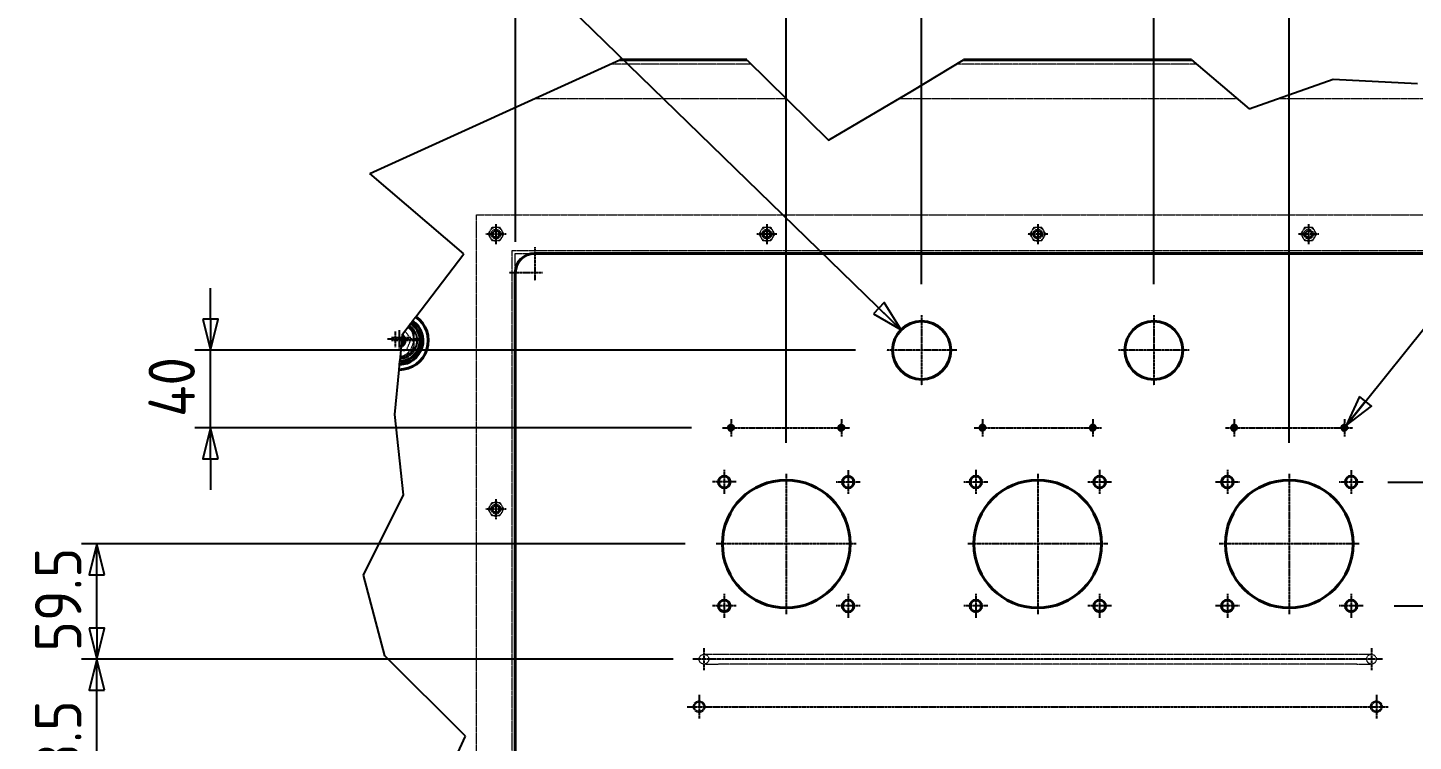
# Model space of a CAD drawing. Header units: millimetres. Extents: x 0 to 6720, y 0 to 4752.
# Drawn here: x 2767 to 3484, y 3786 to 4155 of the extents above; entities that cross this region are included whole.
import ezdxf

# ---------------------------------------------------------------- set-up
doc = ezdxf.new("R2010")
doc.units = ezdxf.units.MM
doc.linetypes.add('DPAB0445$0$CHAIN', pattern=[0.7087, 0.4724, -0.0591, 0.1181, -0.0591])
doc.linetypes.add('DPAB0445$0$DASHED', pattern=[0.2067, 0.1654, -0.0413])
for name, color, linetype, lineweight in [('DPAB0445$0$가려진 것(ISO)', 2, 'DPAB0445$0$DASHED', 18), ('DPAB0445$0$가시적인 것(ISO)', 3, 'Continuous', 40), ('DPAB0445$0$가시적인 좁은 것(ISO)', 3, 'Continuous', 35), ('DPAB0445$0$기호(ISO)', 5, 'Continuous', 25), ('DPAB0445$0$끊기 선(JIS)', 7, 'Continuous', 25), ('DPAB0445$0$중심 표식(ISO)', 1, 'Continuous', 25), ('DPAB0445$0$중심선(ISO)', 1, 'Continuous', 25), ('DPAB0445$0$치수(ISO)', 2, 'Continuous', 25)]:
    doc.layers.add(name, color=color, linetype=linetype, lineweight=lineweight)
doc.styles.add('DPAB0445$0$치수 텍스트_PSTEK_POSCO', font='isocp.shx')
doc.dimstyles.new('DPAB0445$0$치수_PSTEK_POSCO', dxfattribs={"dimscale": 16, "dimtxt": 1.5, "dimasz": 1, "dimexe": 0.5, "dimexo": 1, "dimgap": 0.5, "dimtad": 1, "dimrnd": 1e-08, "dimdsep": 46, "dimtxsty": 'DPAB0445$0$치수 텍스트_PSTEK_POSCO', "dimblk": 'DPAB0445$0$Filled-2', "dimcen": 0.09, "dimdle": 10, "dimclrd": 7, "dimclre": 7, "dimclrt": 2, "dimadec": 1, "dimazin": 2, "dimtfac": 1, "dimtmove": 0, "dimatfit": 3, "dimldrblk": 'DPAB0445$0$Filled-2', "dimfxl": 0, "dimtolj": 1, "dimlwd": -1, "dimlwe": -1, "dimarcsym": 0})
doc.dimstyles.new('DPAB0445$0$치수_PSTEK_POSCO$7', dxfattribs={"dimscale": 16, "dimtxt": 1.5, "dimasz": 1, "dimexe": 0.5, "dimexo": 1, "dimgap": 0.5, "dimtad": 1, "dimrnd": 1e-08, "dimdsep": 46, "dimtxsty": 'DPAB0445$0$치수 텍스트_PSTEK_POSCO', "dimblk": 'DPAB0445$0$Filled-2', "dimcen": 0.09, "dimdle": 10, "dimclrd": 7, "dimclre": 7, "dimclrt": 2, "dimadec": 1, "dimazin": 2, "dimtfac": 1, "dimtmove": 0, "dimatfit": 3, "dimldrblk": 'DPAB0445$0$Filled-2', "dimfxl": 0, "dimtolj": 1, "dimlwd": -1, "dimlwe": -1, "dimarcsym": 0})

# ---------------------------------------------------------------- blocks, each defined once
blk = doc.blocks.new('DPAB0445$0$Filled-2')
at = {"color": 0}
for p, q in [((0, 0), (-1, 0.25)), ((-1, 0.25), (-1, -0.25)), ((-1, 0), (0, 0)), ((-1, -0.25), (0, 0))]:
    blk.add_line(p, q, dxfattribs=at)
at = {"color": 0, "flags": 128}
blk.add_lwpolyline([(-1, -0.25), (0, 0), (-1, 0.25), (-1, -0.25)], dxfattribs=at)
at = {"color": 0}
blk.add_solid([(-1, -0.25), (0, 0), (-1, 0.25), (-1, -0.25)], dxfattribs=at)
blk = doc.blocks.new('*D236')
at = {"layer": 'DPAB0445$0$치수(ISO)', "color": 7}
for p, q in [((3095.24, 3828.67), (2795.17, 3828.67)), ((2803.17, 3746.17), (2803.17, 3812.67)), ((3072.44, 3730.17), (2795.17, 3730.17))]:
    blk.add_line(p, q, dxfattribs=at)
at = {"layer": 'DPAB0445$0$치수(ISO)', "color": 7, "xscale": 16, "yscale": 16, "zscale": 16}
for p, rotation in [((2803.17, 3828.67), 90), ((2803.17, 3730.17), 270)]:
    blk.add_blockref('DPAB0445$0$Filled-2', p, dxfattribs=dict(at, rotation=rotation))
at = {"layer": 'DPAB0445$0$치수(ISO)', "color": 2, "insert": (2783.17, 3753.23), "char_height": 24, "attachment_point": 4, "rotation": 90, "style": 'DPAB0445$0$치수 텍스트_PSTEK_POSCO'}
blk.add_mtext('\\A1;98.5', dxfattribs=at)
blk = doc.blocks.new('*D237')
at = {"layer": 'DPAB0445$0$치수(ISO)', "color": 7}
for p, q in [((2861.85, 4004.17), (2861.85, 4020.17)), ((3195.24, 3988.17), (2853.85, 3988.17)), ((2861.85, 3948.17), (2861.85, 3988.17)), ((3110.51, 3948.17), (2853.85, 3948.17)), ((2861.85, 3932.17), (2861.85, 3916.17))]:
    blk.add_line(p, q, dxfattribs=at)
at = {"layer": 'DPAB0445$0$치수(ISO)', "color": 7, "xscale": 16, "yscale": 16, "zscale": 16}
for p, rotation in [((2861.85, 3988.17), 270), ((2861.85, 3948.17), 90)]:
    blk.add_blockref('DPAB0445$0$Filled-2', p, dxfattribs=dict(at, rotation=rotation))
at = {"layer": 'DPAB0445$0$치수(ISO)', "color": 2, "insert": (2841.85, 3953.76), "char_height": 24, "attachment_point": 4, "rotation": 90, "style": 'DPAB0445$0$치수 텍스트_PSTEK_POSCO'}
blk.add_mtext('\\A1;40', dxfattribs=at)
blk = doc.blocks.new('*D238')
at = {"layer": 'DPAB0445$0$치수(ISO)', "color": 7}
for p, q in [((3019.44, 4044.17), (3019.44, 4241.27)), ((3229.44, 4022.37), (3229.44, 4241.27)), ((3035.44, 4233.27), (3213.44, 4233.27))]:
    blk.add_line(p, q, dxfattribs=at)
at = {"layer": 'DPAB0445$0$치수(ISO)', "color": 7, "xscale": 16, "yscale": 16, "zscale": 16, "rotation": 180}
blk.add_blockref('DPAB0445$0$Filled-2', (3019.44, 4233.27), dxfattribs=at)
at = {"layer": 'DPAB0445$0$치수(ISO)', "color": 7, "xscale": 16, "yscale": 16, "zscale": 16}
blk.add_blockref('DPAB0445$0$Filled-2', (3229.44, 4233.27), dxfattribs=at)
at = {"layer": 'DPAB0445$0$치수(ISO)', "color": 2, "insert": (3104.76, 4253.27), "char_height": 24, "attachment_point": 4, "style": 'DPAB0445$0$치수 텍스트_PSTEK_POSCO'}
blk.add_mtext('\\A1;210', dxfattribs=at)
blk = doc.blocks.new('*D239')
at = {"layer": 'DPAB0445$0$치수(ISO)', "color": 7}
for p, q in [((3229.44, 4022.37), (3229.44, 4241.27)), ((3349.44, 4022.37), (3349.44, 4241.27)), ((3245.44, 4233.27), (3333.44, 4233.27))]:
    blk.add_line(p, q, dxfattribs=at)
at = {"layer": 'DPAB0445$0$치수(ISO)', "color": 7, "xscale": 16, "yscale": 16, "zscale": 16, "rotation": 180}
blk.add_blockref('DPAB0445$0$Filled-2', (3229.44, 4233.27), dxfattribs=at)
at = {"layer": 'DPAB0445$0$치수(ISO)', "color": 7, "xscale": 16, "yscale": 16, "zscale": 16}
blk.add_blockref('DPAB0445$0$Filled-2', (3349.44, 4233.27), dxfattribs=at)
at = {"layer": 'DPAB0445$0$치수(ISO)', "color": 2, "insert": (3270.23, 4253.27), "char_height": 24, "attachment_point": 4, "style": 'DPAB0445$0$치수 텍스트_PSTEK_POSCO'}
blk.add_mtext('\\A1;120', dxfattribs=at)
blk = doc.blocks.new('*D257')
at = {"layer": 'DPAB0445$0$치수(ISO)', "color": 7}
for p, q in [((3349.44, 4022.37), (3349.44, 4181.91)), ((3419.44, 3940.37), (3419.44, 4181.91)), ((3365.44, 4173.91), (3403.44, 4173.91))]:
    blk.add_line(p, q, dxfattribs=at)
at = {"layer": 'DPAB0445$0$치수(ISO)', "color": 7, "xscale": 16, "yscale": 16, "zscale": 16, "rotation": 180}
blk.add_blockref('DPAB0445$0$Filled-2', (3349.44, 4173.91), dxfattribs=at)
at = {"layer": 'DPAB0445$0$치수(ISO)', "color": 7, "xscale": 16, "yscale": 16, "zscale": 16}
blk.add_blockref('DPAB0445$0$Filled-2', (3419.44, 4173.91), dxfattribs=at)
at = {"layer": 'DPAB0445$0$치수(ISO)', "color": 2, "insert": (3371.23, 4193.91), "char_height": 24, "attachment_point": 4, "style": 'DPAB0445$0$치수 텍스트_PSTEK_POSCO'}
blk.add_mtext('\\A1;70', dxfattribs=at)
blk = doc.blocks.new('*D258')
at = {"layer": 'DPAB0445$0$치수(ISO)', "color": 7}
for p, q in [((3159.44, 3940.37), (3159.44, 4181.91)), ((3229.44, 4022.37), (3229.44, 4181.91)), ((3213.44, 4173.91), (3175.44, 4173.91))]:
    blk.add_line(p, q, dxfattribs=at)
at = {"layer": 'DPAB0445$0$치수(ISO)', "color": 7, "xscale": 16, "yscale": 16, "zscale": 16, "rotation": 180}
blk.add_blockref('DPAB0445$0$Filled-2', (3159.44, 4173.91), dxfattribs=at)
at = {"layer": 'DPAB0445$0$치수(ISO)', "color": 7, "xscale": 16, "yscale": 16, "zscale": 16}
blk.add_blockref('DPAB0445$0$Filled-2', (3229.44, 4173.91), dxfattribs=at)
at = {"layer": 'DPAB0445$0$치수(ISO)', "color": 2, "insert": (3181.23, 4193.91), "char_height": 24, "attachment_point": 4, "style": 'DPAB0445$0$치수 텍스트_PSTEK_POSCO'}
blk.add_mtext('\\A1;70', dxfattribs=at)
blk = doc.blocks.new('*D259')
at = {"layer": 'DPAB0445$0$치수(ISO)', "color": 7}
for p, q in [((3470.44, 3920.17), (3702.1, 3920.17)), ((3694.1, 3904.17), (3694.1, 3872.17)), ((3473.64, 3856.17), (3702.1, 3856.17))]:
    blk.add_line(p, q, dxfattribs=at)
at = {"layer": 'DPAB0445$0$치수(ISO)', "color": 7, "xscale": 16, "yscale": 16, "zscale": 16}
for p, rotation in [((3694.1, 3920.17), 90), ((3694.1, 3856.17), 270)]:
    blk.add_blockref('DPAB0445$0$Filled-2', p, dxfattribs=dict(at, rotation=rotation))
at = {"layer": 'DPAB0445$0$치수(ISO)', "color": 2, "insert": (3674.1, 3873.05), "char_height": 24, "attachment_point": 4, "rotation": 90, "style": 'DPAB0445$0$치수 텍스트_PSTEK_POSCO'}
blk.add_mtext('\\A1;64', dxfattribs=at)
blk = doc.blocks.new('*D299')
at = {"layer": 'DPAB0445$0$치수(ISO)', "color": 7}
for p, q in [((3107.24, 3888.17), (2795.17, 3888.17)), ((2803.17, 3844.67), (2803.17, 3872.17)), ((3100.94, 3828.67), (2795.17, 3828.67))]:
    blk.add_line(p, q, dxfattribs=at)
at = {"layer": 'DPAB0445$0$치수(ISO)', "color": 7, "xscale": 16, "yscale": 16, "zscale": 16}
for p, rotation in [((2803.17, 3888.17), 90), ((2803.17, 3828.67), 270)]:
    blk.add_blockref('DPAB0445$0$Filled-2', p, dxfattribs=dict(at, rotation=rotation))
at = {"layer": 'DPAB0445$0$치수(ISO)', "color": 2, "insert": (2783.17, 3832.68), "char_height": 24, "attachment_point": 4, "rotation": 90, "style": 'DPAB0445$0$치수 텍스트_PSTEK_POSCO'}
blk.add_mtext('\\A1;59.5', dxfattribs=at)

msp = doc.modelspace()

# ---------------------------------------------------------------- linework, layer by layer
at = {"layer": 'DPAB0445$0$가려진 것(ISO)'}
for p, q in [((3141.367, 4135.872), (3068.446, 4135.872)), ((3371.579, 4135.872), (3247.311, 4135.872)), ((3029.44, 4118.172), (3159.377, 4118.172)), ((3217.898, 4118.172), (3392.494, 4118.172)), ((3413.677, 4118.172), (3557.873, 4118.172)), ((2999.437, 3328.172), (2999.437, 4058.172)), ((2999.437, 4058.172), (3579.437, 4058.172)), ((3005.396, 4048.172), (3007.416, 4051.672)), ((3007.416, 4044.672), (3005.396, 4048.172)), ((3007.416, 4051.672), (3011.458, 4051.672)), ((3011.458, 4051.672), (3013.479, 4048.172)), ((3013.479, 4048.172), (3011.458, 4044.672)), ((3145.396, 4048.172), (3147.416, 4051.672)), ((3147.416, 4044.672), (3145.396, 4048.172)), ((3147.416, 4051.672), (3151.458, 4051.672)), ((3151.458, 4051.672), (3153.479, 4048.172)), ((3153.479, 4048.172), (3151.458, 4044.672)), ((3285.396, 4048.172), (3287.416, 4051.672)), ((3287.416, 4044.672), (3285.396, 4048.172)), ((3287.416, 4051.672), (3291.458, 4051.672)), ((3291.458, 4051.672), (3293.479, 4048.172)), ((3293.479, 4048.172), (3291.458, 4044.672)), ((3425.396, 4048.172), (3427.416, 4051.672)), ((3427.416, 4044.672), (3425.396, 4048.172)), ((3427.416, 4051.672), (3431.458, 4051.672)), ((3431.458, 4051.672), (3433.479, 4048.172)), ((3433.479, 4048.172), (3431.458, 4044.672)), ((3011.458, 4044.672), (3007.416, 4044.672)), ((3017.837, 3346.572), (3017.837, 4039.772)), ((3017.837, 4039.772), (3561.037, 4039.772)), ((3151.458, 4044.672), (3147.416, 4044.672)), ((3291.458, 4044.672), (3287.416, 4044.672)), ((3431.458, 4044.672), (3427.416, 4044.672)), ((3019.437, 4028.172), (3019.437, 4038.172)), ((3019.437, 4038.172), (3029.437, 4038.172)), ((2965.586, 3993.969), (2962.413, 3998.12)), ((2972.064, 3994.533), (2966.004, 4002.827)), ((2967.237, 3989.55), (2967.237, 3996.794)), ((2962.137, 3995.069), (2962.137, 3991.274)), ((2962.187, 3994.572), (2962.187, 3993.172)), ((2963.202, 3988.246), (2965.586, 3993.969)), ((2966.93, 3982.917), (2972.064, 3994.533)), ((2959.774, 3982.146), (2966.93, 3982.917)), ((2960.338, 3987.874), (2963.202, 3988.246)), ((3005.396, 3906.172), (3007.416, 3909.672)), ((3007.416, 3902.672), (3005.396, 3906.172)), ((3007.416, 3909.672), (3011.458, 3909.672)), ((3011.458, 3909.672), (3013.479, 3906.172)), ((3013.479, 3906.172), (3011.458, 3902.672)), ((3011.458, 3902.672), (3007.416, 3902.672)), ((3124.437, 3831.172), (3116.937, 3831.172)), ((3116.937, 3826.172), (3124.437, 3826.172)), ((3454.437, 3831.172), (3124.437, 3831.172)), ((3454.437, 3826.172), (3124.437, 3826.172)), ((3461.937, 3831.172), (3454.437, 3831.172)), ((3454.437, 3826.172), (3461.937, 3826.172))]:
    msp.add_line(p, q, dxfattribs=at)
for centre, radius in [((3009.437, 4048.172), 2.5), ((3009.437, 4048.172), 2), ((3009.437, 4048.172), 2), ((3009.437, 4048.172), 1.621), ((3009.437, 4048.172), 1.6), ((3149.437, 4048.172), 2.5), ((3149.437, 4048.172), 2), ((3149.437, 4048.172), 2), ((3149.437, 4048.172), 1.621), ((3149.437, 4048.172), 1.6), ((3289.437, 4048.172), 2.5), ((3289.437, 4048.172), 2), ((3289.437, 4048.172), 2), ((3289.437, 4048.172), 1.621), ((3289.437, 4048.172), 1.6), ((3429.437, 4048.172), 2.5), ((3429.437, 4048.172), 2), ((3429.437, 4048.172), 2), ((3429.437, 4048.172), 1.621), ((3429.437, 4048.172), 1.6), ((3009.437, 3906.172), 2.5), ((3009.437, 3906.172), 2), ((3009.437, 3906.172), 2), ((3009.437, 3906.172), 1.621), ((3009.437, 3906.172), 1.6), ((3116.937, 3828.672), 2.5), ((3461.937, 3828.672), 2.5), ((3114.437, 3804.172), 3), ((3114.437, 3804.172), 2.4), ((3464.437, 3804.172), 3), ((3464.437, 3804.172), 2.4)]:
    msp.add_circle(centre, radius, dxfattribs=at)
for centre, radius, start, end in [((3009.437, 4048.172), 3.5, 150, 210), ((3009.437, 4048.172), 3.5, 90, 150), ((3009.437, 4048.172), 3.5, 210, 270), ((3009.437, 4048.172), 1.582, 280, 190), ((3009.437, 4048.172), 3.5, 30, 90), ((3009.437, 4048.172), 3.5, 270, 330), ((3009.437, 4048.172), 3.5, 330, 30), ((3149.437, 4048.172), 3.5, 150, 210), ((3149.437, 4048.172), 3.5, 90, 150), ((3149.437, 4048.172), 3.5, 210, 270), ((3149.437, 4048.172), 1.582, 280, 190), ((3149.437, 4048.172), 3.5, 30, 90), ((3149.437, 4048.172), 3.5, 270, 330), ((3149.437, 4048.172), 3.5, 330, 30), ((3289.437, 4048.172), 3.5, 150, 210), ((3289.437, 4048.172), 3.5, 90, 150), ((3289.437, 4048.172), 3.5, 210, 270), ((3289.437, 4048.172), 1.582, 280, 190), ((3289.437, 4048.172), 3.5, 30, 90), ((3289.437, 4048.172), 3.5, 270, 330), ((3289.437, 4048.172), 3.5, 330, 30), ((3429.437, 4048.172), 3.5, 150, 210), ((3429.437, 4048.172), 3.5, 90, 150), ((3429.437, 4048.172), 3.5, 210, 270), ((3429.437, 4048.172), 1.582, 280, 190), ((3429.437, 4048.172), 3.5, 30, 90), ((3429.437, 4048.172), 3.5, 270, 330), ((3429.437, 4048.172), 3.5, 330, 30), ((2959.437, 3993.172), 9.5, 272.947414, 56.495344), ((2959.437, 3993.172), 9.25, 273.180958, 56.599228), ((2959.437, 3993.172), 9.1, 273.327318, 56.664305), ((2957.387, 3993.872), 9.5, 286.15445, 44.069964), ((2959.437, 3993.172), 3.5, 288.243183, 60.503945), ((2959.437, 3993.172), 3.3, 35.096801, 58.957943), ((2959.437, 3994.572), 2.75, 0, 48.207725), ((2959.437, 3993.172), 8.1, 15.642471, 57.15992), ((2959.437, 3993.172), 8.6, 24.909153, 56.897665), ((2959.437, 3993.172), 8.6, 273.852551, 335.090847), ((2959.437, 3993.172), 8.1, 274.443591, 344.357529), ((2959.437, 3993.172), 3.3, 289.789184, 324.903199), ((2959.437, 3993.172), 3, 292.544232, 56.202895), ((2959.437, 3993.172), 2.75, 295.3722, 0), ((3009.437, 3906.172), 3.5, 150, 210), ((3009.437, 3906.172), 3.5, 90, 150), ((3009.437, 3906.172), 3.5, 210, 270), ((3009.437, 3906.172), 1.582, 280, 190), ((3009.437, 3906.172), 3.5, 30, 90), ((3009.437, 3906.172), 3.5, 270, 330), ((3009.437, 3906.172), 3.5, 330, 30), ((3114.437, 3804.172), 2.401, 280, 190), ((3464.437, 3804.172), 2.401, 280, 190)]:
    msp.add_arc(centre, radius, start, end, dxfattribs=at)
at = {"layer": 'DPAB0445$0$가시적인 것(ISO)'}
for p, q in [((3139.026, 4138.172), (3073.515, 4138.172)), ((3368.861, 4138.172), (3251.112, 4138.172)), ((3029.437, 4038.172), (3549.437, 4038.172)), ((3019.437, 3358.172), (3019.437, 4028.172)), ((2960.752, 3992.072), (2961.837, 3992.072)), ((2961.837, 3994.272), (2960.969, 3994.272)), ((2961.837, 3992.072), (2961.837, 3994.272))]:
    msp.add_line(p, q, dxfattribs=at)
for centre, radius in [((3229.437, 3988.172), 15), ((3349.437, 3988.172), 15), ((3130.937, 3948.172), 1.23), ((3187.937, 3948.172), 1.23), ((3260.937, 3948.172), 1.23), ((3317.937, 3948.172), 1.23), ((3390.937, 3948.172), 1.23), ((3447.937, 3948.172), 1.23), ((3127.447, 3920.181), 3), ((3159.437, 3888.172), 33), ((3191.447, 3920.162), 3), ((3257.437, 3920.172), 3), ((3289.437, 3888.172), 33), ((3321.437, 3920.172), 3), ((3387.439, 3920.174), 3), ((3419.437, 3888.172), 33), ((3451.439, 3920.17), 3), ((3127.428, 3856.181), 3), ((3191.428, 3856.162), 3), ((3257.437, 3856.172), 3), ((3321.437, 3856.172), 3), ((3387.435, 3856.174), 3), ((3451.435, 3856.17), 3)]:
    msp.add_circle(centre, radius, dxfattribs=at)
for centre, radius, start, end in [((3029.437, 4028.172), 10, 90, 180), ((2959.437, 3993.172), 15, 269.791497, 55.087092), ((2959.437, 3993.172), 12.25, 271.012732, 55.632928), ((2959.437, 3993.172), 10.8, 271.908965, 56.032825)]:
    msp.add_arc(centre, radius, start, end, dxfattribs=at)
at = {"layer": 'DPAB0445$0$가시적인 좁은 것(ISO)'}
for centre in [(3130.937, 3948.172), (3187.937, 3948.172), (3260.937, 3948.172), (3317.937, 3948.172), (3390.937, 3948.172), (3447.937, 3948.172)]:
    msp.add_arc(centre, 1.5, 350, 260, dxfattribs=at)
at = {"layer": 'DPAB0445$0$끊기 선(JIS)'}
for p, q in [((2944.295, 4079.536), (3073.515, 4138.172)), ((3139.026, 4138.172), (3181.346, 4096.582)), ((3224.816, 4122.258), (3251.112, 4138.172)), ((3368.861, 4138.172), (3398.696, 4112.923)), ((3398.696, 4112.923), (3442.165, 4128.152)), ((3442.165, 4128.152), (3485.635, 4125.969)), ((3181.346, 4096.582), (3224.816, 4122.258)), ((2992.86, 4038.027), (2944.295, 4079.536)), ((2968.022, 4005.472), (2992.86, 4038.027)), ((2965.471, 4002.129), (2966.352, 4003.283)), ((2960.969, 3994.272), (2961.19, 3996.517)), ((2961.19, 3996.517), (2965.167, 4001.731)), ((2959.846, 3982.88), (2960.752, 3992.072)), ((2960.752, 3992.072), (2960.969, 3994.272)), ((2959.654, 3980.924), (2959.797, 3982.378)), ((2957.101, 3955.008), (2959.383, 3978.172)), ((2961.61, 3913.499), (2957.101, 3955.008)), ((2941.008, 3871.99), (2961.61, 3913.499)), ((2952.052, 3830.48), (2941.008, 3871.99)), ((2993.75, 3788.971), (2952.052, 3830.48)), ((2974.367, 3747.462), (2993.75, 3788.971))]:
    msp.add_line(p, q, dxfattribs=at)
for points, weights in [([(2966.352, 4003.283), (2967.103, 4004.267), (2968.022, 4005.472)], [1, 1.0051427955, 1]), ([(2959.383, 3978.172), (2959.532, 3979.687), (2959.654, 3980.924)], [1, 1.00518847528, 1])]:
    msp.add_rational_spline(points, weights, degree=2, dxfattribs=at)
for points, knots in [([(2965.167, 4001.731), (2965.205, 4001.78), (2965.249, 4001.838), (2965.318, 4001.929), (2965.356, 4001.978), (2965.409, 4002.047), (2965.434, 4002.08), (2965.463, 4002.117), (2965.468, 4002.124), (2965.471, 4002.129)], [-0.074116089, -0.074116089, -0.074116089, -0.074116089, -0.055558185, -0.055558185, -0.037019364, -0.037019364, -0.018501464, -0.018501464, 0, 0, 0, 0]), ([(2959.797, 3982.378), (2959.797, 3982.384), (2959.798, 3982.392), (2959.803, 3982.439), (2959.807, 3982.481), (2959.816, 3982.568), (2959.822, 3982.63), (2959.833, 3982.745), (2959.84, 3982.818), (2959.846, 3982.88)], [0, 0, 0, 0, 0.018459231, 0.018459231, 0.037000613, 0.037000613, 0.05564691, 0.05564691, 0.074389329, 0.074389329, 0.074389329, 0.074389329])]:
    msp.add_open_spline(points, degree=3, knots=knots, dxfattribs=at)
at = {"layer": 'DPAB0445$0$중심 표식(ISO)', "linetype": 'DPAB0445$0$CHAIN'}
for p, q in [((3009.437, 4053.372), (3009.437, 4042.972)), ((3149.437, 4053.372), (3149.437, 4042.972)), ((3289.437, 4053.372), (3289.437, 4042.972)), ((3429.437, 4053.372), (3429.437, 4042.972)), ((3014.637, 4048.172), (3004.237, 4048.172)), ((3154.637, 4048.172), (3144.237, 4048.172)), ((3294.637, 4048.172), (3284.237, 4048.172)), ((3434.637, 4048.172), (3424.237, 4048.172)), ((3029.437, 4041.372), (3029.437, 4024.172)), ((3033.437, 4028.172), (3016.237, 4028.172)), ((3229.437, 4006.372), (3229.437, 3969.972)), ((3349.437, 4006.372), (3349.437, 3969.972)), ((2957.387, 3997.872), (2957.387, 3989.872)), ((2959.437, 3998.572), (2959.437, 3990.572)), ((2959.437, 3997.172), (2959.437, 3989.172)), ((2970.087, 3993.872), (2953.387, 3993.872)), ((2965.387, 3994.572), (2955.437, 3994.572)), ((2972.137, 3993.172), (2955.437, 3993.172)), ((3247.637, 3988.172), (3211.237, 3988.172)), ((3367.637, 3988.172), (3331.237, 3988.172)), ((3130.937, 3952.601), (3130.937, 3943.742)), ((3187.937, 3952.601), (3187.937, 3943.742)), ((3260.937, 3952.601), (3260.937, 3943.742)), ((3317.937, 3952.601), (3317.937, 3943.742)), ((3390.937, 3952.601), (3390.937, 3943.742)), ((3447.937, 3952.601), (3447.937, 3943.742)), ((3127.447, 3926.381), (3127.447, 3913.981)), ((3159.437, 3924.372), (3159.437, 3851.972)), ((3191.447, 3926.362), (3191.447, 3913.962)), ((3257.437, 3926.372), (3257.437, 3913.972)), ((3289.437, 3924.372), (3289.437, 3851.972)), ((3321.437, 3926.372), (3321.437, 3913.972)), ((3387.439, 3926.374), (3387.439, 3913.974)), ((3419.437, 3924.372), (3419.437, 3851.972)), ((3451.439, 3926.37), (3451.439, 3913.97)), ((3133.647, 3920.181), (3121.247, 3920.181)), ((3197.647, 3920.162), (3185.247, 3920.162)), ((3263.637, 3920.172), (3251.237, 3920.172)), ((3327.637, 3920.172), (3315.237, 3920.172)), ((3393.639, 3920.174), (3381.239, 3920.174)), ((3457.639, 3920.17), (3445.239, 3920.17)), ((3009.437, 3911.372), (3009.437, 3900.972)), ((3014.637, 3906.172), (3004.237, 3906.172)), ((3195.637, 3888.172), (3123.237, 3888.172)), ((3325.637, 3888.172), (3253.237, 3888.172)), ((3455.637, 3888.172), (3383.237, 3888.172)), ((3127.428, 3862.381), (3127.428, 3849.981)), ((3191.428, 3862.362), (3191.428, 3849.962)), ((3257.437, 3862.372), (3257.437, 3849.972)), ((3321.437, 3862.372), (3321.437, 3849.972)), ((3387.435, 3862.374), (3387.435, 3849.974)), ((3451.435, 3862.37), (3451.435, 3849.97)), ((3133.628, 3856.181), (3121.228, 3856.181)), ((3197.628, 3856.162), (3185.228, 3856.162)), ((3263.637, 3856.172), (3251.237, 3856.172)), ((3327.637, 3856.172), (3315.237, 3856.172)), ((3393.635, 3856.174), (3381.235, 3856.174)), ((3457.635, 3856.17), (3445.235, 3856.17)), ((3116.937, 3834.372), (3116.937, 3822.972)), ((3461.937, 3834.372), (3461.937, 3822.972)), ((3122.637, 3828.672), (3111.237, 3828.672)), ((3467.637, 3828.672), (3456.237, 3828.672)), ((3114.437, 3810.372), (3114.437, 3797.972)), ((3464.437, 3810.372), (3464.437, 3797.972))]:
    msp.add_line(p, q, dxfattribs=at)
at = {"layer": 'DPAB0445$0$중심선(ISO)', "linetype": 'DPAB0445$0$CHAIN'}
for p, q in [((3126.508, 3948.172), (3192.367, 3948.172)), ((3256.508, 3948.172), (3322.367, 3948.172)), ((3386.508, 3948.172), (3452.367, 3948.172)), ((3458.437, 3828.672), (3120.437, 3828.672)), ((3108.237, 3804.172), (3470.637, 3804.172))]:
    msp.add_line(p, q, dxfattribs=at)

# ---------------------------------------------------------------- dimensions: what is measured, and where the dimension line sits
at = {"layer": 'DPAB0445$0$치수(ISO)', "color": 7}
for base, p1, p2, angle, override, picture, middle in [((3229.437, 4233.269), (3019.437, 4028.172), (3229.437, 4006.372), 180, {"dimdec": 2, "dimblk2": 'DPAB0445$0$Filled-2', "dimsah": 1, "dimtp": 0, "dimtm": 0, "dimtdec": 2, "dimtofl": 0, "dimatfit": 1}, '*D238', (3124.277, 4233.269)), ((3349.437, 4233.269), (3229.437, 4006.372), (3349.437, 4006.372), 180, {"dimdec": 2, "dimblk1": 'DPAB0445$0$Filled-2', "dimsah": 1, "dimtp": 0, "dimtm": 0, "dimtdec": 2, "dimtofl": 0, "dimatfit": 1}, '*D239', (3289.437, 4233.269)), ((3159.437, 4173.913), (3229.437, 4006.372), (3159.437, 3924.372), 180, {"dimdec": 2, "dimtp": 0, "dimtm": 0, "dimtdec": 2, "dimtofl": 0, "dimatfit": 1}, '*D258', (3194.437, 4173.913)), ((3419.437, 4173.913), (3349.437, 4006.372), (3419.437, 3924.372), 180, {"dimdec": 2, "dimtp": 0, "dimtm": 0, "dimtdec": 2, "dimtofl": 0, "dimatfit": 1}, '*D257', (3384.437, 4173.913)), ((2861.848, 3988.172), (3126.508, 3948.172), (3211.237, 3988.172), 90, {"dimdec": 2, "dimtp": 0, "dimtm": 0, "dimtdec": 2, "dimtofl": 1, "dimatfit": 1}, '*D237', (2861.848, 3968.172)), ((3694.096, 3856.17), (3454.439, 3920.17), (3457.635, 3856.17), 90, {"dimdec": 2, "dimtp": 0, "dimtm": 0, "dimtdec": 2, "dimtofl": 0, "dimatfit": 1}, '*D259', (3694.096, 3888.17)), ((2803.165, 3888.172), (3116.937, 3828.672), (3123.237, 3888.172), 90, {"dimdec": 2, "dimtp": 0, "dimtm": 0, "dimtdec": 2, "dimtofl": 0, "dimatfit": 1}, '*D299', (2803.165, 3858.422)), ((2803.165, 3828.672), (3088.437, 3730.172), (3111.237, 3828.672), 90, {"dimdec": 2, "dimblk1": 'DPAB0445$0$Filled-2', "dimblk2": 'DPAB0445$0$Filled-2', "dimsah": 1, "dimtp": 0, "dimtm": 0, "dimtdec": 2, "dimtofl": 0, "dimatfit": 1}, '*D236', (2803.165, 3779.422))]:
    dim = msp.add_linear_dim(base=base, p1=p1, p2=p2, angle=angle, dimstyle='DPAB0445$0$치수_PSTEK_POSCO', override=override, dxfattribs=at)
    dim.commit()
    dim.dimension.update_dxf_attribs({"geometry": picture, "text_midpoint": middle, "dimtype": 160})

# ---------------------------------------------------------------- leaders
at = {"layer": 'DPAB0445$0$기호(ISO)', "color": 7, "annotation_type": 0, "has_hookline": 1}
for points, hookline_direction, text_width in [([(3218.831, 3998.778), (2983.779, 4227.089), (2967.779, 4227.089)], 1, 59.511), ([(3448.875, 3949.343), (3639.464, 4187.272), (3696.794, 4183.244)], 0, 124.83)]:
    msp.add_leader(points, dimstyle='DPAB0445$0$치수_PSTEK_POSCO$7', override={"dimtad": 0}, dxfattribs=dict(at, hookline_direction=hookline_direction, text_width=text_width))

doc.saveas('drawing.dxf')
